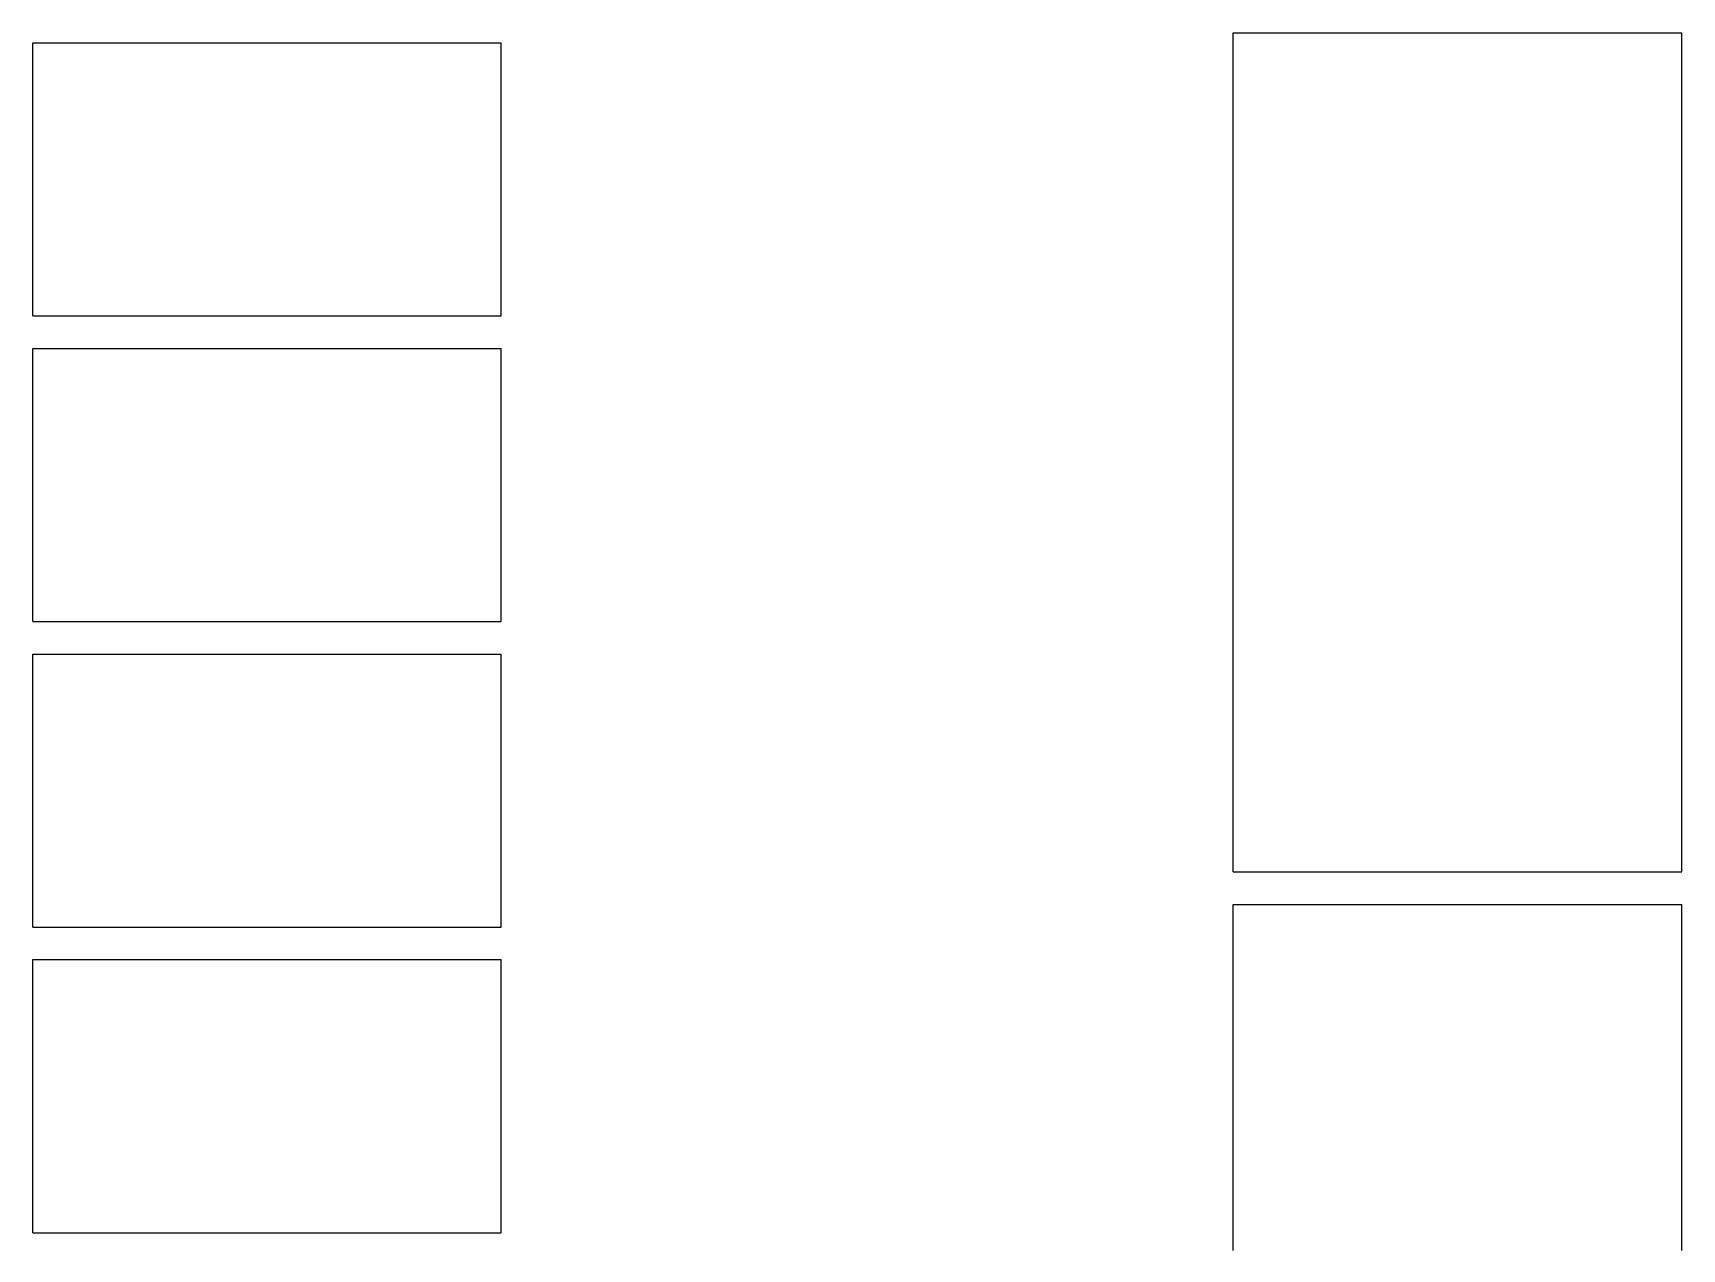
# Model space of a CAD drawing. Header units: metres. Extents: x -45 to 241, y 0 to 388.
# Drawn here: x -45.33 to -19.96, y 261.8 to 280.5 of the extents above; entities that cross this region are included whole.
import ezdxf

# ---------------------------------------------------------------- set-up
doc = ezdxf.new("R2010")
doc.units = ezdxf.units.M

msp = doc.modelspace()

# ---------------------------------------------------------------- linework, layer by layer
for points in [[(-26.868, 267.6), (-26.868, 267.805), (-26.868, 268.01), (-26.868, 268.214), (-26.868, 268.419), (-26.868, 268.624), (-26.868, 268.829), (-26.868, 269.033), (-26.868, 269.238), (-26.868, 269.443), (-26.868, 269.648), (-26.868, 269.852), (-26.868, 270.057), (-26.868, 270.262), (-26.868, 270.467), (-26.868, 270.671), (-26.868, 270.876), (-26.868, 271.081), (-26.868, 271.286), (-26.868, 271.49), (-26.868, 271.695), (-26.868, 271.9), (-26.868, 272.105), (-26.868, 272.31), (-26.868, 272.514), (-26.868, 272.719), (-26.868, 272.924), (-26.868, 273.129), (-26.868, 273.333), (-26.868, 273.538), (-26.868, 273.743), (-26.868, 273.948), (-26.868, 274.152), (-26.868, 274.357), (-26.868, 274.562), (-26.868, 274.767), (-26.868, 274.971), (-26.868, 275.176), (-26.868, 275.381), (-26.868, 275.586), (-26.868, 275.79), (-26.868, 275.995), (-26.868, 276.2), (-26.868, 276.405), (-26.868, 276.61), (-26.868, 276.814), (-26.868, 277.019), (-26.868, 277.224), (-26.868, 277.429), (-26.868, 277.633), (-26.868, 277.838), (-26.868, 278.043), (-26.868, 278.248), (-26.868, 278.452), (-26.868, 278.657), (-26.868, 278.862), (-26.868, 279.067), (-26.868, 279.271), (-26.868, 279.476), (-26.868, 279.681), (-26.868, 279.886), (-26.868, 280.09), (-26.868, 280.295), (-26.868, 280.5)], [(-26.868, 280.5), (-26.758, 280.5), (-26.649, 280.5), (-26.539, 280.5), (-26.429, 280.5), (-26.32, 280.5), (-26.21, 280.5), (-26.101, 280.5), (-25.991, 280.5), (-25.881, 280.5), (-25.772, 280.5), (-25.662, 280.5), (-25.553, 280.5), (-25.443, 280.5), (-25.333, 280.5), (-25.224, 280.5), (-25.114, 280.5), (-25.005, 280.5), (-24.895, 280.5), (-24.786, 280.5), (-24.676, 280.5), (-24.566, 280.5), (-24.457, 280.5), (-24.347, 280.5), (-24.238, 280.5), (-24.128, 280.5), (-24.018, 280.5), (-23.909, 280.5), (-23.799, 280.5), (-23.69, 280.5), (-23.58, 280.5), (-23.47, 280.5), (-23.361, 280.5), (-23.251, 280.5), (-23.142, 280.5), (-23.032, 280.5), (-22.923, 280.5), (-22.813, 280.5), (-22.703, 280.5), (-22.594, 280.5), (-22.484, 280.5), (-22.375, 280.5), (-22.265, 280.5), (-22.155, 280.5), (-22.046, 280.5), (-21.936, 280.5), (-21.827, 280.5), (-21.717, 280.5), (-21.607, 280.5), (-21.498, 280.5), (-21.388, 280.5), (-21.279, 280.5), (-21.169, 280.5), (-21.06, 280.5), (-20.95, 280.5), (-20.84, 280.5), (-20.731, 280.5), (-20.621, 280.5), (-20.512, 280.5), (-20.402, 280.5), (-20.292, 280.5), (-20.183, 280.5), (-20.073, 280.5), (-19.964, 280.5)], [(-19.964, 267.6), (-19.964, 267.805), (-19.964, 268.01), (-19.964, 268.214), (-19.964, 268.419), (-19.964, 268.624), (-19.964, 268.829), (-19.964, 269.033), (-19.964, 269.238), (-19.964, 269.443), (-19.964, 269.648), (-19.964, 269.852), (-19.964, 270.057), (-19.964, 270.262), (-19.964, 270.467), (-19.964, 270.671), (-19.964, 270.876), (-19.964, 271.081), (-19.964, 271.286), (-19.964, 271.49), (-19.964, 271.695), (-19.964, 271.9), (-19.964, 272.105), (-19.964, 272.31), (-19.964, 272.514), (-19.964, 272.719), (-19.964, 272.924), (-19.964, 273.129), (-19.964, 273.333), (-19.964, 273.538), (-19.964, 273.743), (-19.964, 273.948), (-19.964, 274.152), (-19.964, 274.357), (-19.964, 274.562), (-19.964, 274.767), (-19.964, 274.971), (-19.964, 275.176), (-19.964, 275.381), (-19.964, 275.586), (-19.964, 275.79), (-19.964, 275.995), (-19.964, 276.2), (-19.964, 276.405), (-19.964, 276.61), (-19.964, 276.814), (-19.964, 277.019), (-19.964, 277.224), (-19.964, 277.429), (-19.964, 277.633), (-19.964, 277.838), (-19.964, 278.043), (-19.964, 278.248), (-19.964, 278.452), (-19.964, 278.657), (-19.964, 278.862), (-19.964, 279.067), (-19.964, 279.271), (-19.964, 279.476), (-19.964, 279.681), (-19.964, 279.886), (-19.964, 280.09), (-19.964, 280.295), (-19.964, 280.5)], [(-45.325, 276.15), (-45.325, 276.217), (-45.325, 276.283), (-45.325, 276.35), (-45.325, 276.417), (-45.325, 276.483), (-45.325, 276.55), (-45.325, 276.617), (-45.325, 276.683), (-45.325, 276.75), (-45.325, 276.817), (-45.325, 276.883), (-45.325, 276.95), (-45.325, 277.017), (-45.325, 277.083), (-45.325, 277.15), (-45.325, 277.217), (-45.325, 277.283), (-45.325, 277.35), (-45.325, 277.417), (-45.325, 277.483), (-45.325, 277.55), (-45.325, 277.617), (-45.325, 277.683), (-45.325, 277.75), (-45.325, 277.817), (-45.325, 277.883), (-45.325, 277.95), (-45.325, 278.017), (-45.325, 278.083), (-45.325, 278.15), (-45.325, 278.217), (-45.325, 278.283), (-45.325, 278.35), (-45.325, 278.417), (-45.325, 278.483), (-45.325, 278.55), (-45.325, 278.617), (-45.325, 278.683), (-45.325, 278.75), (-45.325, 278.817), (-45.325, 278.883), (-45.325, 278.95), (-45.325, 279.017), (-45.325, 279.083), (-45.325, 279.15), (-45.325, 279.217), (-45.325, 279.283), (-45.325, 279.35), (-45.325, 279.417), (-45.325, 279.483), (-45.325, 279.55), (-45.325, 279.617), (-45.325, 279.683), (-45.325, 279.75), (-45.325, 279.817), (-45.325, 279.883), (-45.325, 279.95), (-45.325, 280.017), (-45.325, 280.083), (-45.325, 280.15), (-45.325, 280.217), (-45.325, 280.283), (-45.325, 280.35)], [(-45.325, 280.35), (-45.211, 280.35), (-45.096, 280.35), (-44.982, 280.35), (-44.868, 280.35), (-44.753, 280.35), (-44.639, 280.35), (-44.525, 280.35), (-44.411, 280.35), (-44.296, 280.35), (-44.182, 280.35), (-44.068, 280.35), (-43.953, 280.35), (-43.839, 280.35), (-43.725, 280.35), (-43.61, 280.35), (-43.496, 280.35), (-43.382, 280.35), (-43.267, 280.35), (-43.153, 280.35), (-43.039, 280.35), (-42.924, 280.35), (-42.81, 280.35), (-42.696, 280.35), (-42.581, 280.35), (-42.467, 280.35), (-42.353, 280.35), (-42.238, 280.35), (-42.124, 280.35), (-42.01, 280.35), (-41.895, 280.35), (-41.781, 280.35), (-41.667, 280.35), (-41.552, 280.35), (-41.438, 280.35), (-41.324, 280.35), (-41.209, 280.35), (-41.095, 280.35), (-40.981, 280.35), (-40.866, 280.35), (-40.752, 280.35), (-40.638, 280.35), (-40.523, 280.35), (-40.409, 280.35), (-40.295, 280.35), (-40.18, 280.35), (-40.066, 280.35), (-39.952, 280.35), (-39.838, 280.35), (-39.723, 280.35), (-39.609, 280.35), (-39.495, 280.35), (-39.38, 280.35), (-39.266, 280.35), (-39.152, 280.35), (-39.037, 280.35), (-38.923, 280.35), (-38.809, 280.35), (-38.694, 280.35), (-38.58, 280.35), (-38.466, 280.35), (-38.351, 280.35), (-38.237, 280.35), (-38.123, 280.35)], [(-38.123, 276.15), (-38.123, 276.217), (-38.123, 276.283), (-38.123, 276.35), (-38.123, 276.417), (-38.123, 276.483), (-38.123, 276.55), (-38.123, 276.617), (-38.123, 276.683), (-38.123, 276.75), (-38.123, 276.817), (-38.123, 276.883), (-38.123, 276.95), (-38.123, 277.017), (-38.123, 277.083), (-38.123, 277.15), (-38.123, 277.217), (-38.123, 277.283), (-38.123, 277.35), (-38.123, 277.417), (-38.123, 277.483), (-38.123, 277.55), (-38.123, 277.617), (-38.123, 277.683), (-38.123, 277.75), (-38.123, 277.817), (-38.123, 277.883), (-38.123, 277.95), (-38.123, 278.017), (-38.123, 278.083), (-38.123, 278.15), (-38.123, 278.217), (-38.123, 278.283), (-38.123, 278.35), (-38.123, 278.417), (-38.123, 278.483), (-38.123, 278.55), (-38.123, 278.617), (-38.123, 278.683), (-38.123, 278.75), (-38.123, 278.817), (-38.123, 278.883), (-38.123, 278.95), (-38.123, 279.017), (-38.123, 279.083), (-38.123, 279.15), (-38.123, 279.217), (-38.123, 279.283), (-38.123, 279.35), (-38.123, 279.417), (-38.123, 279.483), (-38.123, 279.55), (-38.123, 279.617), (-38.123, 279.683), (-38.123, 279.75), (-38.123, 279.817), (-38.123, 279.883), (-38.123, 279.95), (-38.123, 280.017), (-38.123, 280.083), (-38.123, 280.15), (-38.123, 280.217), (-38.123, 280.283), (-38.123, 280.35)], [(-45.325, 276.15), (-45.211, 276.15), (-45.096, 276.15), (-44.982, 276.15), (-44.868, 276.15), (-44.753, 276.15), (-44.639, 276.15), (-44.525, 276.15), (-44.411, 276.15), (-44.296, 276.15), (-44.182, 276.15), (-44.068, 276.15), (-43.953, 276.15), (-43.839, 276.15), (-43.725, 276.15), (-43.61, 276.15), (-43.496, 276.15), (-43.382, 276.15), (-43.267, 276.15), (-43.153, 276.15), (-43.039, 276.15), (-42.924, 276.15), (-42.81, 276.15), (-42.696, 276.15), (-42.581, 276.15), (-42.467, 276.15), (-42.353, 276.15), (-42.238, 276.15), (-42.124, 276.15), (-42.01, 276.15), (-41.895, 276.15), (-41.781, 276.15), (-41.667, 276.15), (-41.552, 276.15), (-41.438, 276.15), (-41.324, 276.15), (-41.209, 276.15), (-41.095, 276.15), (-40.981, 276.15), (-40.866, 276.15), (-40.752, 276.15), (-40.638, 276.15), (-40.523, 276.15), (-40.409, 276.15), (-40.295, 276.15), (-40.18, 276.15), (-40.066, 276.15), (-39.952, 276.15), (-39.838, 276.15), (-39.723, 276.15), (-39.609, 276.15), (-39.495, 276.15), (-39.38, 276.15), (-39.266, 276.15), (-39.152, 276.15), (-39.037, 276.15), (-38.923, 276.15), (-38.809, 276.15), (-38.694, 276.15), (-38.58, 276.15), (-38.466, 276.15), (-38.351, 276.15), (-38.237, 276.15), (-38.123, 276.15)], [(-45.325, 271.45), (-45.325, 271.517), (-45.325, 271.583), (-45.325, 271.65), (-45.325, 271.717), (-45.325, 271.783), (-45.325, 271.85), (-45.325, 271.917), (-45.325, 271.983), (-45.325, 272.05), (-45.325, 272.117), (-45.325, 272.183), (-45.325, 272.25), (-45.325, 272.317), (-45.325, 272.383), (-45.325, 272.45), (-45.325, 272.517), (-45.325, 272.583), (-45.325, 272.65), (-45.325, 272.717), (-45.325, 272.783), (-45.325, 272.85), (-45.325, 272.917), (-45.325, 272.983), (-45.325, 273.05), (-45.325, 273.117), (-45.325, 273.183), (-45.325, 273.25), (-45.325, 273.317), (-45.325, 273.383), (-45.325, 273.45), (-45.325, 273.517), (-45.325, 273.583), (-45.325, 273.65), (-45.325, 273.717), (-45.325, 273.783), (-45.325, 273.85), (-45.325, 273.917), (-45.325, 273.983), (-45.325, 274.05), (-45.325, 274.117), (-45.325, 274.183), (-45.325, 274.25), (-45.325, 274.317), (-45.325, 274.383), (-45.325, 274.45), (-45.325, 274.517), (-45.325, 274.583), (-45.325, 274.65), (-45.325, 274.717), (-45.325, 274.783), (-45.325, 274.85), (-45.325, 274.917), (-45.325, 274.983), (-45.325, 275.05), (-45.325, 275.117), (-45.325, 275.183), (-45.325, 275.25), (-45.325, 275.317), (-45.325, 275.383), (-45.325, 275.45), (-45.325, 275.517), (-45.325, 275.583), (-45.325, 275.65)], [(-45.325, 275.65), (-45.211, 275.65), (-45.096, 275.65), (-44.982, 275.65), (-44.868, 275.65), (-44.753, 275.65), (-44.639, 275.65), (-44.525, 275.65), (-44.411, 275.65), (-44.296, 275.65), (-44.182, 275.65), (-44.068, 275.65), (-43.953, 275.65), (-43.839, 275.65), (-43.725, 275.65), (-43.61, 275.65), (-43.496, 275.65), (-43.382, 275.65), (-43.267, 275.65), (-43.153, 275.65), (-43.039, 275.65), (-42.924, 275.65), (-42.81, 275.65), (-42.696, 275.65), (-42.581, 275.65), (-42.467, 275.65), (-42.353, 275.65), (-42.238, 275.65), (-42.124, 275.65), (-42.01, 275.65), (-41.895, 275.65), (-41.781, 275.65), (-41.667, 275.65), (-41.552, 275.65), (-41.438, 275.65), (-41.324, 275.65), (-41.209, 275.65), (-41.095, 275.65), (-40.981, 275.65), (-40.866, 275.65), (-40.752, 275.65), (-40.638, 275.65), (-40.523, 275.65), (-40.409, 275.65), (-40.295, 275.65), (-40.18, 275.65), (-40.066, 275.65), (-39.952, 275.65), (-39.838, 275.65), (-39.723, 275.65), (-39.609, 275.65), (-39.495, 275.65), (-39.38, 275.65), (-39.266, 275.65), (-39.152, 275.65), (-39.037, 275.65), (-38.923, 275.65), (-38.809, 275.65), (-38.694, 275.65), (-38.58, 275.65), (-38.466, 275.65), (-38.351, 275.65), (-38.237, 275.65), (-38.123, 275.65)], [(-38.123, 271.45), (-38.123, 271.517), (-38.123, 271.583), (-38.123, 271.65), (-38.123, 271.717), (-38.123, 271.783), (-38.123, 271.85), (-38.123, 271.917), (-38.123, 271.983), (-38.123, 272.05), (-38.123, 272.117), (-38.123, 272.183), (-38.123, 272.25), (-38.123, 272.317), (-38.123, 272.383), (-38.123, 272.45), (-38.123, 272.517), (-38.123, 272.583), (-38.123, 272.65), (-38.123, 272.717), (-38.123, 272.783), (-38.123, 272.85), (-38.123, 272.917), (-38.123, 272.983), (-38.123, 273.05), (-38.123, 273.117), (-38.123, 273.183), (-38.123, 273.25), (-38.123, 273.317), (-38.123, 273.383), (-38.123, 273.45), (-38.123, 273.517), (-38.123, 273.583), (-38.123, 273.65), (-38.123, 273.717), (-38.123, 273.783), (-38.123, 273.85), (-38.123, 273.917), (-38.123, 273.983), (-38.123, 274.05), (-38.123, 274.117), (-38.123, 274.183), (-38.123, 274.25), (-38.123, 274.317), (-38.123, 274.383), (-38.123, 274.45), (-38.123, 274.517), (-38.123, 274.583), (-38.123, 274.65), (-38.123, 274.717), (-38.123, 274.783), (-38.123, 274.85), (-38.123, 274.917), (-38.123, 274.983), (-38.123, 275.05), (-38.123, 275.117), (-38.123, 275.183), (-38.123, 275.25), (-38.123, 275.317), (-38.123, 275.383), (-38.123, 275.45), (-38.123, 275.517), (-38.123, 275.583), (-38.123, 275.65)], [(-45.325, 271.45), (-45.211, 271.45), (-45.096, 271.45), (-44.982, 271.45), (-44.868, 271.45), (-44.753, 271.45), (-44.639, 271.45), (-44.525, 271.45), (-44.411, 271.45), (-44.296, 271.45), (-44.182, 271.45), (-44.068, 271.45), (-43.953, 271.45), (-43.839, 271.45), (-43.725, 271.45), (-43.61, 271.45), (-43.496, 271.45), (-43.382, 271.45), (-43.267, 271.45), (-43.153, 271.45), (-43.039, 271.45), (-42.924, 271.45), (-42.81, 271.45), (-42.696, 271.45), (-42.581, 271.45), (-42.467, 271.45), (-42.353, 271.45), (-42.238, 271.45), (-42.124, 271.45), (-42.01, 271.45), (-41.895, 271.45), (-41.781, 271.45), (-41.667, 271.45), (-41.552, 271.45), (-41.438, 271.45), (-41.324, 271.45), (-41.209, 271.45), (-41.095, 271.45), (-40.981, 271.45), (-40.866, 271.45), (-40.752, 271.45), (-40.638, 271.45), (-40.523, 271.45), (-40.409, 271.45), (-40.295, 271.45), (-40.18, 271.45), (-40.066, 271.45), (-39.952, 271.45), (-39.838, 271.45), (-39.723, 271.45), (-39.609, 271.45), (-39.495, 271.45), (-39.38, 271.45), (-39.266, 271.45), (-39.152, 271.45), (-39.037, 271.45), (-38.923, 271.45), (-38.809, 271.45), (-38.694, 271.45), (-38.58, 271.45), (-38.466, 271.45), (-38.351, 271.45), (-38.237, 271.45), (-38.123, 271.45)], [(-45.325, 266.75), (-45.325, 266.817), (-45.325, 266.883), (-45.325, 266.95), (-45.325, 267.017), (-45.325, 267.083), (-45.325, 267.15), (-45.325, 267.217), (-45.325, 267.283), (-45.325, 267.35), (-45.325, 267.417), (-45.325, 267.483), (-45.325, 267.55), (-45.325, 267.617), (-45.325, 267.683), (-45.325, 267.75), (-45.325, 267.817), (-45.325, 267.883), (-45.325, 267.95), (-45.325, 268.017), (-45.325, 268.083), (-45.325, 268.15), (-45.325, 268.217), (-45.325, 268.283), (-45.325, 268.35), (-45.325, 268.417), (-45.325, 268.483), (-45.325, 268.55), (-45.325, 268.617), (-45.325, 268.683), (-45.325, 268.75), (-45.325, 268.817), (-45.325, 268.883), (-45.325, 268.95), (-45.325, 269.017), (-45.325, 269.083), (-45.325, 269.15), (-45.325, 269.217), (-45.325, 269.283), (-45.325, 269.35), (-45.325, 269.417), (-45.325, 269.483), (-45.325, 269.55), (-45.325, 269.617), (-45.325, 269.683), (-45.325, 269.75), (-45.325, 269.817), (-45.325, 269.883), (-45.325, 269.95), (-45.325, 270.017), (-45.325, 270.083), (-45.325, 270.15), (-45.325, 270.217), (-45.325, 270.283), (-45.325, 270.35), (-45.325, 270.417), (-45.325, 270.483), (-45.325, 270.55), (-45.325, 270.617), (-45.325, 270.683), (-45.325, 270.75), (-45.325, 270.817), (-45.325, 270.883), (-45.325, 270.95)], [(-45.325, 270.95), (-45.211, 270.95), (-45.096, 270.95), (-44.982, 270.95), (-44.868, 270.95), (-44.753, 270.95), (-44.639, 270.95), (-44.525, 270.95), (-44.411, 270.95), (-44.296, 270.95), (-44.182, 270.95), (-44.068, 270.95), (-43.953, 270.95), (-43.839, 270.95), (-43.725, 270.95), (-43.61, 270.95), (-43.496, 270.95), (-43.382, 270.95), (-43.267, 270.95), (-43.153, 270.95), (-43.039, 270.95), (-42.924, 270.95), (-42.81, 270.95), (-42.696, 270.95), (-42.581, 270.95), (-42.467, 270.95), (-42.353, 270.95), (-42.238, 270.95), (-42.124, 270.95), (-42.01, 270.95), (-41.895, 270.95), (-41.781, 270.95), (-41.667, 270.95), (-41.552, 270.95), (-41.438, 270.95), (-41.324, 270.95), (-41.209, 270.95), (-41.095, 270.95), (-40.981, 270.95), (-40.866, 270.95), (-40.752, 270.95), (-40.638, 270.95), (-40.523, 270.95), (-40.409, 270.95), (-40.295, 270.95), (-40.18, 270.95), (-40.066, 270.95), (-39.952, 270.95), (-39.838, 270.95), (-39.723, 270.95), (-39.609, 270.95), (-39.495, 270.95), (-39.38, 270.95), (-39.266, 270.95), (-39.152, 270.95), (-39.037, 270.95), (-38.923, 270.95), (-38.809, 270.95), (-38.694, 270.95), (-38.58, 270.95), (-38.466, 270.95), (-38.351, 270.95), (-38.237, 270.95), (-38.123, 270.95)], [(-38.123, 266.75), (-38.123, 266.817), (-38.123, 266.883), (-38.123, 266.95), (-38.123, 267.017), (-38.123, 267.083), (-38.123, 267.15), (-38.123, 267.217), (-38.123, 267.283), (-38.123, 267.35), (-38.123, 267.417), (-38.123, 267.483), (-38.123, 267.55), (-38.123, 267.617), (-38.123, 267.683), (-38.123, 267.75), (-38.123, 267.817), (-38.123, 267.883), (-38.123, 267.95), (-38.123, 268.017), (-38.123, 268.083), (-38.123, 268.15), (-38.123, 268.217), (-38.123, 268.283), (-38.123, 268.35), (-38.123, 268.417), (-38.123, 268.483), (-38.123, 268.55), (-38.123, 268.617), (-38.123, 268.683), (-38.123, 268.75), (-38.123, 268.817), (-38.123, 268.883), (-38.123, 268.95), (-38.123, 269.017), (-38.123, 269.083), (-38.123, 269.15), (-38.123, 269.217), (-38.123, 269.283), (-38.123, 269.35), (-38.123, 269.417), (-38.123, 269.483), (-38.123, 269.55), (-38.123, 269.617), (-38.123, 269.683), (-38.123, 269.75), (-38.123, 269.817), (-38.123, 269.883), (-38.123, 269.95), (-38.123, 270.017), (-38.123, 270.083), (-38.123, 270.15), (-38.123, 270.217), (-38.123, 270.283), (-38.123, 270.35), (-38.123, 270.417), (-38.123, 270.483), (-38.123, 270.55), (-38.123, 270.617), (-38.123, 270.683), (-38.123, 270.75), (-38.123, 270.817), (-38.123, 270.883), (-38.123, 270.95)], [(-26.868, 267.6), (-26.758, 267.6), (-26.649, 267.6), (-26.539, 267.6), (-26.429, 267.6), (-26.32, 267.6), (-26.21, 267.6), (-26.101, 267.6), (-25.991, 267.6), (-25.881, 267.6), (-25.772, 267.6), (-25.662, 267.6), (-25.553, 267.6), (-25.443, 267.6), (-25.333, 267.6), (-25.224, 267.6), (-25.114, 267.6), (-25.005, 267.6), (-24.895, 267.6), (-24.786, 267.6), (-24.676, 267.6), (-24.566, 267.6), (-24.457, 267.6), (-24.347, 267.6), (-24.238, 267.6), (-24.128, 267.6), (-24.018, 267.6), (-23.909, 267.6), (-23.799, 267.6), (-23.69, 267.6), (-23.58, 267.6), (-23.47, 267.6), (-23.361, 267.6), (-23.251, 267.6), (-23.142, 267.6), (-23.032, 267.6), (-22.923, 267.6), (-22.813, 267.6), (-22.703, 267.6), (-22.594, 267.6), (-22.484, 267.6), (-22.375, 267.6), (-22.265, 267.6), (-22.155, 267.6), (-22.046, 267.6), (-21.936, 267.6), (-21.827, 267.6), (-21.717, 267.6), (-21.607, 267.6), (-21.498, 267.6), (-21.388, 267.6), (-21.279, 267.6), (-21.169, 267.6), (-21.06, 267.6), (-20.95, 267.6), (-20.84, 267.6), (-20.731, 267.6), (-20.621, 267.6), (-20.512, 267.6), (-20.402, 267.6), (-20.292, 267.6), (-20.183, 267.6), (-20.073, 267.6), (-19.964, 267.6)], [(-26.868, 261.776), (-26.868, 261.981), (-26.868, 262.186), (-26.868, 262.39), (-26.868, 262.595), (-26.868, 262.8), (-26.868, 263.005), (-26.868, 263.21), (-26.868, 263.414), (-26.868, 263.619), (-26.868, 263.824), (-26.868, 264.029), (-26.868, 264.233), (-26.868, 264.438), (-26.868, 264.643), (-26.868, 264.848), (-26.868, 265.052), (-26.868, 265.257), (-26.868, 265.462), (-26.868, 265.667), (-26.868, 265.871), (-26.868, 266.076), (-26.868, 266.281), (-26.868, 266.486), (-26.868, 266.69), (-26.868, 266.895), (-26.868, 267.1)], [(-26.868, 267.1), (-26.758, 267.1), (-26.649, 267.1), (-26.539, 267.1), (-26.429, 267.1), (-26.32, 267.1), (-26.21, 267.1), (-26.101, 267.1), (-25.991, 267.1), (-25.881, 267.1), (-25.772, 267.1), (-25.662, 267.1), (-25.553, 267.1), (-25.443, 267.1), (-25.333, 267.1), (-25.224, 267.1), (-25.114, 267.1), (-25.005, 267.1), (-24.895, 267.1), (-24.786, 267.1), (-24.676, 267.1), (-24.566, 267.1), (-24.457, 267.1), (-24.347, 267.1), (-24.238, 267.1), (-24.128, 267.1), (-24.018, 267.1), (-23.909, 267.1), (-23.799, 267.1), (-23.69, 267.1), (-23.58, 267.1), (-23.47, 267.1), (-23.361, 267.1), (-23.251, 267.1), (-23.142, 267.1), (-23.032, 267.1), (-22.923, 267.1), (-22.813, 267.1), (-22.703, 267.1), (-22.594, 267.1), (-22.484, 267.1), (-22.375, 267.1), (-22.265, 267.1), (-22.155, 267.1), (-22.046, 267.1), (-21.936, 267.1), (-21.827, 267.1), (-21.717, 267.1), (-21.607, 267.1), (-21.498, 267.1), (-21.388, 267.1), (-21.279, 267.1), (-21.169, 267.1), (-21.06, 267.1), (-20.95, 267.1), (-20.84, 267.1), (-20.731, 267.1), (-20.621, 267.1), (-20.512, 267.1), (-20.402, 267.1), (-20.292, 267.1), (-20.183, 267.1), (-20.073, 267.1), (-19.964, 267.1)], [(-19.964, 261.776), (-19.964, 261.981), (-19.964, 262.186), (-19.964, 262.39), (-19.964, 262.595), (-19.964, 262.8), (-19.964, 263.005), (-19.964, 263.21), (-19.964, 263.414), (-19.964, 263.619), (-19.964, 263.824), (-19.964, 264.029), (-19.964, 264.233), (-19.964, 264.438), (-19.964, 264.643), (-19.964, 264.848), (-19.964, 265.052), (-19.964, 265.257), (-19.964, 265.462), (-19.964, 265.667), (-19.964, 265.871), (-19.964, 266.076), (-19.964, 266.281), (-19.964, 266.486), (-19.964, 266.69), (-19.964, 266.895), (-19.964, 267.1)], [(-45.325, 266.75), (-45.211, 266.75), (-45.096, 266.75), (-44.982, 266.75), (-44.868, 266.75), (-44.753, 266.75), (-44.639, 266.75), (-44.525, 266.75), (-44.411, 266.75), (-44.296, 266.75), (-44.182, 266.75), (-44.068, 266.75), (-43.953, 266.75), (-43.839, 266.75), (-43.725, 266.75), (-43.61, 266.75), (-43.496, 266.75), (-43.382, 266.75), (-43.267, 266.75), (-43.153, 266.75), (-43.039, 266.75), (-42.924, 266.75), (-42.81, 266.75), (-42.696, 266.75), (-42.581, 266.75), (-42.467, 266.75), (-42.353, 266.75), (-42.238, 266.75), (-42.124, 266.75), (-42.01, 266.75), (-41.895, 266.75), (-41.781, 266.75), (-41.667, 266.75), (-41.552, 266.75), (-41.438, 266.75), (-41.324, 266.75), (-41.209, 266.75), (-41.095, 266.75), (-40.981, 266.75), (-40.866, 266.75), (-40.752, 266.75), (-40.638, 266.75), (-40.523, 266.75), (-40.409, 266.75), (-40.295, 266.75), (-40.18, 266.75), (-40.066, 266.75), (-39.952, 266.75), (-39.838, 266.75), (-39.723, 266.75), (-39.609, 266.75), (-39.495, 266.75), (-39.38, 266.75), (-39.266, 266.75), (-39.152, 266.75), (-39.037, 266.75), (-38.923, 266.75), (-38.809, 266.75), (-38.694, 266.75), (-38.58, 266.75), (-38.466, 266.75), (-38.351, 266.75), (-38.237, 266.75), (-38.123, 266.75)], [(-45.325, 262.05), (-45.325, 262.117), (-45.325, 262.183), (-45.325, 262.25), (-45.325, 262.317), (-45.325, 262.383), (-45.325, 262.45), (-45.325, 262.517), (-45.325, 262.583), (-45.325, 262.65), (-45.325, 262.717), (-45.325, 262.783), (-45.325, 262.85), (-45.325, 262.917), (-45.325, 262.983), (-45.325, 263.05), (-45.325, 263.117), (-45.325, 263.183), (-45.325, 263.25), (-45.325, 263.317), (-45.325, 263.383), (-45.325, 263.45), (-45.325, 263.517), (-45.325, 263.583), (-45.325, 263.65), (-45.325, 263.717), (-45.325, 263.783), (-45.325, 263.85), (-45.325, 263.917), (-45.325, 263.983), (-45.325, 264.05), (-45.325, 264.117), (-45.325, 264.183), (-45.325, 264.25), (-45.325, 264.317), (-45.325, 264.383), (-45.325, 264.45), (-45.325, 264.517), (-45.325, 264.583), (-45.325, 264.65), (-45.325, 264.717), (-45.325, 264.783), (-45.325, 264.85), (-45.325, 264.917), (-45.325, 264.983), (-45.325, 265.05), (-45.325, 265.117), (-45.325, 265.183), (-45.325, 265.25), (-45.325, 265.317), (-45.325, 265.383), (-45.325, 265.45), (-45.325, 265.517), (-45.325, 265.583), (-45.325, 265.65), (-45.325, 265.717), (-45.325, 265.783), (-45.325, 265.85), (-45.325, 265.917), (-45.325, 265.983), (-45.325, 266.05), (-45.325, 266.117), (-45.325, 266.183), (-45.325, 266.25)], [(-45.325, 266.25), (-45.211, 266.25), (-45.096, 266.25), (-44.982, 266.25), (-44.868, 266.25), (-44.753, 266.25), (-44.639, 266.25), (-44.525, 266.25), (-44.411, 266.25), (-44.296, 266.25), (-44.182, 266.25), (-44.068, 266.25), (-43.953, 266.25), (-43.839, 266.25), (-43.725, 266.25), (-43.61, 266.25), (-43.496, 266.25), (-43.382, 266.25), (-43.267, 266.25), (-43.153, 266.25), (-43.039, 266.25), (-42.924, 266.25), (-42.81, 266.25), (-42.696, 266.25), (-42.581, 266.25), (-42.467, 266.25), (-42.353, 266.25), (-42.238, 266.25), (-42.124, 266.25), (-42.01, 266.25), (-41.895, 266.25), (-41.781, 266.25), (-41.667, 266.25), (-41.552, 266.25), (-41.438, 266.25), (-41.324, 266.25), (-41.209, 266.25), (-41.095, 266.25), (-40.981, 266.25), (-40.866, 266.25), (-40.752, 266.25), (-40.638, 266.25), (-40.523, 266.25), (-40.409, 266.25), (-40.295, 266.25), (-40.18, 266.25), (-40.066, 266.25), (-39.952, 266.25), (-39.838, 266.25), (-39.723, 266.25), (-39.609, 266.25), (-39.495, 266.25), (-39.38, 266.25), (-39.266, 266.25), (-39.152, 266.25), (-39.037, 266.25), (-38.923, 266.25), (-38.809, 266.25), (-38.694, 266.25), (-38.58, 266.25), (-38.466, 266.25), (-38.351, 266.25), (-38.237, 266.25), (-38.123, 266.25)], [(-38.123, 262.05), (-38.123, 262.117), (-38.123, 262.183), (-38.123, 262.25), (-38.123, 262.317), (-38.123, 262.383), (-38.123, 262.45), (-38.123, 262.517), (-38.123, 262.583), (-38.123, 262.65), (-38.123, 262.717), (-38.123, 262.783), (-38.123, 262.85), (-38.123, 262.917), (-38.123, 262.983), (-38.123, 263.05), (-38.123, 263.117), (-38.123, 263.183), (-38.123, 263.25), (-38.123, 263.317), (-38.123, 263.383), (-38.123, 263.45), (-38.123, 263.517), (-38.123, 263.583), (-38.123, 263.65), (-38.123, 263.717), (-38.123, 263.783), (-38.123, 263.85), (-38.123, 263.917), (-38.123, 263.983), (-38.123, 264.05), (-38.123, 264.117), (-38.123, 264.183), (-38.123, 264.25), (-38.123, 264.317), (-38.123, 264.383), (-38.123, 264.45), (-38.123, 264.517), (-38.123, 264.583), (-38.123, 264.65), (-38.123, 264.717), (-38.123, 264.783), (-38.123, 264.85), (-38.123, 264.917), (-38.123, 264.983), (-38.123, 265.05), (-38.123, 265.117), (-38.123, 265.183), (-38.123, 265.25), (-38.123, 265.317), (-38.123, 265.383), (-38.123, 265.45), (-38.123, 265.517), (-38.123, 265.583), (-38.123, 265.65), (-38.123, 265.717), (-38.123, 265.783), (-38.123, 265.85), (-38.123, 265.917), (-38.123, 265.983), (-38.123, 266.05), (-38.123, 266.117), (-38.123, 266.183), (-38.123, 266.25)], [(-45.325, 262.05), (-45.211, 262.05), (-45.096, 262.05), (-44.982, 262.05), (-44.868, 262.05), (-44.753, 262.05), (-44.639, 262.05), (-44.525, 262.05), (-44.411, 262.05), (-44.296, 262.05), (-44.182, 262.05), (-44.068, 262.05), (-43.953, 262.05), (-43.839, 262.05), (-43.725, 262.05), (-43.61, 262.05), (-43.496, 262.05), (-43.382, 262.05), (-43.267, 262.05), (-43.153, 262.05), (-43.039, 262.05), (-42.924, 262.05), (-42.81, 262.05), (-42.696, 262.05), (-42.581, 262.05), (-42.467, 262.05), (-42.353, 262.05), (-42.238, 262.05), (-42.124, 262.05), (-42.01, 262.05), (-41.895, 262.05), (-41.781, 262.05), (-41.667, 262.05), (-41.552, 262.05), (-41.438, 262.05), (-41.324, 262.05), (-41.209, 262.05), (-41.095, 262.05), (-40.981, 262.05), (-40.866, 262.05), (-40.752, 262.05), (-40.638, 262.05), (-40.523, 262.05), (-40.409, 262.05), (-40.295, 262.05), (-40.18, 262.05), (-40.066, 262.05), (-39.952, 262.05), (-39.838, 262.05), (-39.723, 262.05), (-39.609, 262.05), (-39.495, 262.05), (-39.38, 262.05), (-39.266, 262.05), (-39.152, 262.05), (-39.037, 262.05), (-38.923, 262.05), (-38.809, 262.05), (-38.694, 262.05), (-38.58, 262.05), (-38.466, 262.05), (-38.351, 262.05), (-38.237, 262.05), (-38.123, 262.05)]]:
    msp.add_lwpolyline(points)

doc.saveas('drawing.dxf')
